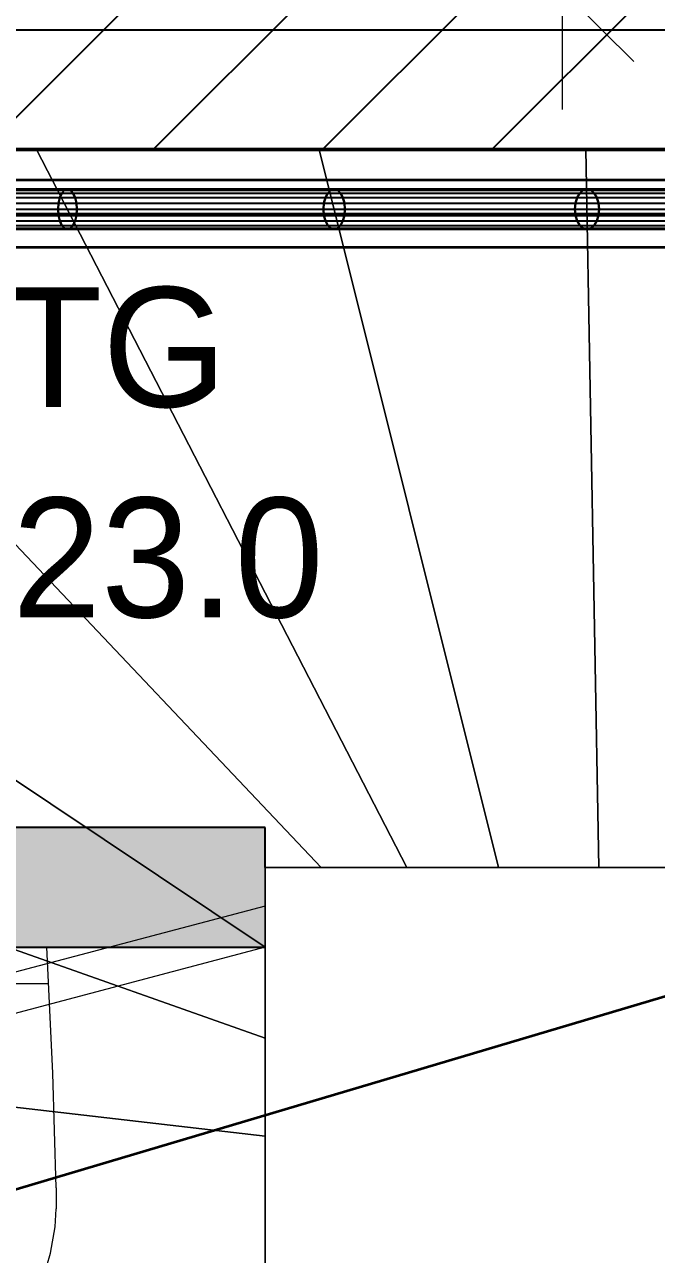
# Model space of a CAD drawing. Extents: x 0 to 756, y -25 to 420.
# Drawn here: x 272.58 to 288.41, y 89.38 to 120.21 of the extents above; entities that cross this region are included whole.
import ezdxf
from ezdxf.lldxf.tags import DXFTag

# ---------------------------------------------------------------- set-up
doc = ezdxf.new("R2010")
doc.units = 0
doc.layers.get('0').update_dxf_attribs({"lineweight": 25})
for name, color, linetype, lineweight, true_color in [('A_Geschossdecke', 7, 'Continuous', 25, 0x008080), ('Bolzen', 7, 'Continuous', 25, 0xcc0000), ('S_Kaltwasser', 3, 'Continuous', 35, 0x00ff00), ('S_Schmutzwasser', 7, 'Continuous', 35, 0x808040), ('S_Warmwasser', 1, 'fein_strichliert', 35, 0xff0000), ('S_Zirkulation', 7, 'fein_strichliert', 35, 0xff0080)]:
    doc.layers.add(name, color=color, linetype=linetype, lineweight=lineweight, true_color=true_color)
for name, color, linetype, lineweight in [('A_Innenwand', 7, 'Continuous', 25), ('Design', 7, 'Continuous', 18), ('S_Text', 7, 'Continuous', 35), ('Sanitär', 7, 'Continuous', 25), ('Standard', 7, 'Continuous', 25), ('Treppe', 7, 'Continuous', 13), ('Wand Holz nicht tragend', 7, 'Continuous', 13), ('Wand Holz tragend', 7, 'Continuous', 13)]:
    doc.layers.add(name, color=color, linetype=linetype, lineweight=lineweight)
doc.styles.get("Standard").update_dxf_attribs({"font": 'arial.ttf'})
tags = doc.linetypes.add('fein_strichliert', pattern=[4, 1, -2, 1]).pattern_tags.tags
tags[8:9] = [DXFTag(74, 4), DXFTag(75, 0), DXFTag(340, '0'), DXFTag(46, 0.0), DXFTag(50, 0.0), DXFTag(44, 0.0), DXFTag(45, 0.0)]
tags[6:7] = [DXFTag(74, 4), DXFTag(75, 0), DXFTag(340, '0'), DXFTag(46, 0.0), DXFTag(50, 0.0), DXFTag(44, 0.0), DXFTag(45, 0.0)]
tags[4:5] = [DXFTag(74, 4), DXFTag(75, 0), DXFTag(340, '0'), DXFTag(46, 0.0), DXFTag(50, 0.0), DXFTag(44, 0.0), DXFTag(45, 0.0)]

# ---------------------------------------------------------------- blocks, each defined once
blk = doc.blocks.new('Referenz-A01I5YBJIE')
at = {"layer": 'Bolzen', "color": 0, "lineweight": -2}
for p, q in [((278.607, 100.078), (260.607, 100.078)), ((278.607, 99.078), (278.607, 100.078)), ((260.607, 97.078), (278.607, 97.078))]:
    blk.add_line(p, q, dxfattribs=at)
at = {"layer": 'Design', "color": 0, "lineweight": -2}
for points in [[(273.135, 97.078), (269.661, 97.078), (269.661, 100.078)], [(273.135, 97.078), (273.135, 100.078), (269.661, 100.078)], [(273.135, 100.078), (269.661, 100.078), (273.135, 100.078)], [(278.607, 97.078), (273.135, 97.078), (273.135, 100.078)], [(278.607, 97.078), (278.607, 100.078), (273.135, 100.078)], [(278.607, 100.078), (273.135, 100.078), (278.607, 100.078)], [(269.661, 97.078), (273.135, 97.078), (269.661, 97.078)], [(278.607, 97.078), (278.607, 97.078), (273.135, 97.078)]]:
    blk.add_solid(points, dxfattribs=at)
at = {"layer": 'Sanitär', "color": 0, "lineweight": 13}
for p, q in [((266.079, 97.078), (273.135, 97.078)), ((273.288, 93.922), (273.135, 97.078)), ((273.179, 96.159), (271.245, 96.16)), ((273.368, 91.049), (273.288, 93.922)), ((273.368, 91.049), (273.367, 90.527)), ((273.346, 90.068), (273.367, 90.527)), ((273.23, 89.415), (273.346, 90.068)), ((273.047, 88.777), (273.23, 89.415))]:
    blk.add_line(p, q, dxfattribs=at)
at = {"layer": 'Standard', "color": 0, "lineweight": 18}
for p, q in [((286.048, 127.078), (286.048, 118.078)), ((284.248, 122.878), (287.848, 119.278))]:
    blk.add_line(p, q, dxfattribs=at)
at = {"layer": 'Standard', "color": 0, "lineweight": -2}
for p, q in [((264.272, 115.982), (273.515, 115.982)), ((264.327, 116.053), (273.58, 116.053)), ((273.653, 116.078), (264.389, 116.078)), ((264.451, 116.053), (273.726, 116.053)), ((264.506, 115.982), (273.791, 115.982)), ((273.515, 115.982), (273.463, 115.872)), ((273.463, 115.872), (273.515, 115.982)), ((273.58, 116.053), (273.515, 115.982)), ((273.515, 115.982), (273.58, 116.053)), ((273.515, 115.982), (280.177, 115.982)), ((273.653, 116.078), (273.58, 116.053)), ((273.58, 116.053), (273.653, 116.078)), ((273.58, 116.053), (280.252, 116.053)), ((280.335, 116.078), (273.653, 116.078)), ((273.653, 116.078), (273.726, 116.053)), ((273.726, 116.053), (273.653, 116.078)), ((273.726, 116.053), (280.419, 116.053)), ((273.726, 116.053), (273.791, 115.982)), ((273.791, 115.982), (273.726, 116.053)), ((273.791, 115.982), (280.494, 115.982)), ((273.791, 115.982), (273.843, 115.872)), ((273.843, 115.872), (273.791, 115.982)), ((280.177, 115.982), (280.117, 115.872)), ((280.117, 115.872), (280.177, 115.982)), ((280.252, 116.053), (280.177, 115.982)), ((280.177, 115.982), (280.252, 116.053)), ((280.177, 115.982), (286.494, 115.982)), ((280.335, 116.078), (280.252, 116.053)), ((280.252, 116.053), (280.335, 116.078)), ((280.252, 116.053), (286.579, 116.053)), ((286.673, 116.078), (280.335, 116.078)), ((280.335, 116.078), (280.419, 116.053)), ((280.419, 116.053), (280.335, 116.078)), ((280.419, 116.053), (286.767, 116.053)), ((280.419, 116.053), (280.494, 115.982)), ((280.494, 115.982), (280.419, 116.053)), ((280.494, 115.982), (286.852, 115.982)), ((280.494, 115.982), (280.553, 115.872)), ((280.553, 115.872), (280.494, 115.982)), ((286.494, 115.982), (286.426, 115.872)), ((286.426, 115.872), (286.494, 115.982)), ((286.579, 116.053), (286.494, 115.982)), ((286.494, 115.982), (286.579, 116.053)), ((286.494, 115.982), (291.21, 115.982)), ((286.673, 116.078), (286.579, 116.053)), ((286.579, 116.053), (286.673, 116.078)), ((286.579, 116.053), (291.304, 116.053)), ((291.407, 116.078), (286.673, 116.078)), ((286.673, 116.078), (286.767, 116.053)), ((286.767, 116.053), (286.673, 116.078)), ((286.767, 116.053), (291.511, 116.053)), ((286.767, 116.053), (286.852, 115.982)), ((286.852, 115.982), (286.767, 116.053)), ((286.852, 115.982), (291.604, 115.982)), ((286.852, 115.982), (286.92, 115.872)), ((286.92, 115.872), (286.852, 115.982)), ((264.199, 115.732), (273.429, 115.732)), ((264.228, 115.872), (273.463, 115.872)), ((264.551, 115.872), (273.843, 115.872)), ((264.579, 115.732), (273.876, 115.732)), ((273.429, 115.732), (273.418, 115.578)), ((273.418, 115.578), (273.429, 115.732)), ((273.463, 115.872), (273.429, 115.732)), ((273.429, 115.732), (273.463, 115.872)), ((273.429, 115.732), (280.079, 115.732)), ((273.463, 115.872), (280.117, 115.872)), ((273.843, 115.872), (280.553, 115.872)), ((273.843, 115.872), (273.876, 115.732)), ((273.876, 115.732), (273.843, 115.872)), ((273.876, 115.732), (280.592, 115.732)), ((273.876, 115.732), (273.888, 115.578)), ((273.888, 115.578), (273.876, 115.732)), ((280.079, 115.732), (280.066, 115.578)), ((280.066, 115.578), (280.079, 115.732)), ((280.117, 115.872), (280.079, 115.732)), ((280.079, 115.732), (280.117, 115.872)), ((280.079, 115.732), (286.383, 115.732)), ((280.117, 115.872), (286.426, 115.872)), ((280.553, 115.872), (286.92, 115.872)), ((280.553, 115.872), (280.592, 115.732)), ((280.592, 115.732), (280.553, 115.872)), ((280.592, 115.732), (286.963, 115.732)), ((280.592, 115.732), (280.605, 115.578)), ((280.605, 115.578), (280.592, 115.732)), ((286.383, 115.732), (286.368, 115.578)), ((286.368, 115.578), (286.383, 115.732)), ((286.426, 115.872), (286.383, 115.732)), ((286.383, 115.732), (286.426, 115.872)), ((286.383, 115.732), (291.088, 115.732)), ((286.426, 115.872), (291.136, 115.872)), ((286.92, 115.872), (291.678, 115.872)), ((286.92, 115.872), (286.963, 115.732)), ((286.963, 115.732), (286.92, 115.872)), ((286.963, 115.732), (291.726, 115.732)), ((286.963, 115.732), (286.978, 115.578)), ((286.978, 115.578), (286.963, 115.732)), ((264.189, 115.578), (273.418, 115.578)), ((264.199, 115.423), (273.429, 115.423)), ((264.579, 115.423), (273.876, 115.423)), ((264.589, 115.578), (273.888, 115.578)), ((273.418, 115.578), (273.429, 115.423)), ((273.418, 115.578), (280.066, 115.578)), ((273.429, 115.423), (273.418, 115.578)), ((273.429, 115.423), (273.463, 115.284)), ((273.429, 115.423), (280.079, 115.423)), ((273.463, 115.284), (273.429, 115.423)), ((273.876, 115.423), (273.843, 115.284)), ((273.843, 115.284), (273.876, 115.423)), ((273.888, 115.578), (273.876, 115.423)), ((273.876, 115.423), (273.888, 115.578)), ((273.876, 115.423), (280.592, 115.423)), ((273.888, 115.578), (280.605, 115.578)), ((280.066, 115.578), (280.079, 115.423)), ((280.066, 115.578), (286.368, 115.578)), ((280.079, 115.423), (280.066, 115.578)), ((280.079, 115.423), (280.117, 115.284)), ((280.079, 115.423), (286.383, 115.423)), ((280.117, 115.284), (280.079, 115.423)), ((280.592, 115.423), (280.553, 115.284)), ((280.553, 115.284), (280.592, 115.423)), ((280.605, 115.578), (280.592, 115.423)), ((280.592, 115.423), (280.605, 115.578)), ((280.592, 115.423), (286.963, 115.423)), ((280.605, 115.578), (286.978, 115.578)), ((286.368, 115.578), (286.383, 115.423)), ((286.368, 115.578), (291.072, 115.578)), ((286.383, 115.423), (286.368, 115.578)), ((286.383, 115.423), (286.426, 115.284)), ((286.383, 115.423), (291.088, 115.423)), ((286.426, 115.284), (286.383, 115.423)), ((286.963, 115.423), (286.92, 115.284)), ((286.92, 115.284), (286.963, 115.423)), ((286.978, 115.578), (286.963, 115.423)), ((286.963, 115.423), (286.978, 115.578)), ((286.963, 115.423), (291.726, 115.423)), ((286.978, 115.578), (291.742, 115.578)), ((264.228, 115.284), (273.463, 115.284)), ((264.272, 115.173), (273.515, 115.173)), ((264.327, 115.102), (273.58, 115.102)), ((264.389, 115.078), (273.653, 115.078)), ((264.451, 115.102), (273.726, 115.102)), ((264.506, 115.173), (273.791, 115.173)), ((264.551, 115.284), (273.843, 115.284)), ((273.463, 115.284), (273.515, 115.173)), ((273.463, 115.284), (280.117, 115.284)), ((273.515, 115.173), (273.463, 115.284)), ((273.515, 115.173), (273.58, 115.102)), ((273.515, 115.173), (280.177, 115.173)), ((273.58, 115.102), (273.515, 115.173)), ((273.58, 115.102), (273.653, 115.078)), ((273.58, 115.102), (280.252, 115.102)), ((273.653, 115.078), (273.58, 115.102)), ((273.726, 115.102), (273.653, 115.078)), ((273.653, 115.078), (273.726, 115.102)), ((273.653, 115.078), (280.335, 115.078)), ((273.791, 115.173), (273.726, 115.102)), ((273.726, 115.102), (273.791, 115.173)), ((273.726, 115.102), (280.419, 115.102)), ((273.843, 115.284), (273.791, 115.173)), ((273.791, 115.173), (273.843, 115.284)), ((273.791, 115.173), (280.494, 115.173)), ((273.843, 115.284), (280.553, 115.284)), ((280.117, 115.284), (280.177, 115.173)), ((280.117, 115.284), (286.426, 115.284)), ((280.177, 115.173), (280.117, 115.284)), ((280.177, 115.173), (280.252, 115.102)), ((280.177, 115.173), (286.494, 115.173)), ((280.252, 115.102), (280.177, 115.173)), ((280.252, 115.102), (280.335, 115.078)), ((280.252, 115.102), (286.579, 115.102)), ((280.335, 115.078), (280.252, 115.102)), ((280.419, 115.102), (280.335, 115.078)), ((280.335, 115.078), (280.419, 115.102)), ((280.335, 115.078), (286.673, 115.078)), ((280.494, 115.173), (280.419, 115.102)), ((280.419, 115.102), (280.494, 115.173)), ((280.419, 115.102), (286.767, 115.102)), ((280.553, 115.284), (280.494, 115.173)), ((280.494, 115.173), (280.553, 115.284)), ((280.494, 115.173), (286.852, 115.173)), ((280.553, 115.284), (286.92, 115.284)), ((286.426, 115.284), (286.494, 115.173)), ((286.426, 115.284), (291.136, 115.284)), ((286.494, 115.173), (286.426, 115.284)), ((286.494, 115.173), (286.579, 115.102)), ((286.494, 115.173), (291.21, 115.173)), ((286.579, 115.102), (286.494, 115.173)), ((286.579, 115.102), (286.673, 115.078)), ((286.579, 115.102), (291.304, 115.102)), ((286.673, 115.078), (286.579, 115.102)), ((286.767, 115.102), (286.673, 115.078)), ((286.673, 115.078), (286.767, 115.102)), ((286.673, 115.078), (291.407, 115.078)), ((286.852, 115.173), (286.767, 115.102)), ((286.767, 115.102), (286.852, 115.173)), ((286.767, 115.102), (291.511, 115.102)), ((286.92, 115.284), (286.852, 115.173)), ((286.852, 115.173), (286.92, 115.284)), ((286.852, 115.173), (291.604, 115.173)), ((286.92, 115.284), (291.678, 115.284))]:
    blk.add_line(p, q, dxfattribs=at)
at = {"layer": 'Standard', "color": 0, "lineweight": 13}
for p, q in [((278.604, 30.521), (278.604, 99.078)), ((278.604, 99.078), (300.607, 99.078))]:
    blk.add_line(p, q, dxfattribs=at)
at = {"layer": 'Treppe', "color": 0}
for p, q in [((280.007, 99.078), (262.969, 117.078)), ((262.969, 117.078), (280.007, 99.078)), ((262.969, 117.078), (280.007, 99.078)), ((272.88, 117.078), (262.969, 117.078)), ((280.007, 99.078), (262.969, 117.078)), ((262.969, 117.078), (272.88, 117.078)), ((282.156, 99.078), (272.88, 117.078)), ((272.88, 117.078), (282.156, 99.078)), ((272.88, 117.078), (272.88, 117.078)), ((272.88, 117.078), (282.156, 99.078)), ((279.961, 117.078), (272.88, 117.078)), ((282.156, 99.078), (272.88, 117.078)), ((272.88, 117.078), (279.961, 117.078)), ((272.88, 117.078), (272.88, 117.078)), ((284.454, 99.078), (279.961, 117.078)), ((279.961, 117.078), (284.454, 99.078)), ((279.961, 117.078), (279.961, 117.078)), ((279.961, 117.078), (284.454, 99.078)), ((286.646, 117.078), (279.961, 117.078)), ((284.454, 99.078), (279.961, 117.078)), ((279.961, 117.078), (286.646, 117.078)), ((279.961, 117.078), (279.961, 117.078)), ((286.968, 99.078), (286.646, 117.078)), ((286.646, 117.078), (286.968, 99.078)), ((286.646, 117.078), (286.646, 117.078)), ((286.646, 117.078), (286.968, 99.078)), ((291.407, 117.078), (286.646, 117.078)), ((286.968, 99.078), (286.646, 117.078)), ((286.646, 117.078), (291.407, 117.078)), ((286.646, 117.078), (286.646, 117.078)), ((278.607, 97.078), (260.607, 109.129)), ((260.607, 109.129), (278.607, 97.078)), ((260.607, 109.129), (278.607, 97.078)), ((278.607, 97.078), (260.607, 109.129)), ((278.607, 94.8), (260.607, 101.172)), ((260.607, 101.172), (278.607, 94.8)), ((260.607, 101.172), (278.607, 94.8)), ((278.607, 94.8), (260.607, 101.172)), ((278.607, 99.078), (280.007, 99.078)), ((278.607, 97.078), (278.607, 99.078)), ((280.007, 99.078), (278.607, 99.078)), ((278.607, 99.078), (278.607, 97.078)), ((278.607, 99.078), (278.607, 99.078)), ((280.007, 99.078), (280.007, 99.078)), ((280.007, 99.078), (282.156, 99.078)), ((282.156, 99.078), (280.007, 99.078)), ((280.007, 99.078), (280.007, 99.078)), ((282.156, 99.078), (282.156, 99.078)), ((282.156, 99.078), (284.454, 99.078)), ((284.454, 99.078), (282.156, 99.078)), ((282.156, 99.078), (282.156, 99.078)), ((284.454, 99.078), (284.454, 99.078)), ((284.454, 99.078), (286.968, 99.078)), ((286.968, 99.078), (284.454, 99.078)), ((284.454, 99.078), (284.454, 99.078)), ((286.968, 99.078), (286.968, 99.078)), ((286.968, 99.078), (291.407, 99.078)), ((291.407, 99.078), (286.968, 99.078)), ((286.968, 99.078), (286.968, 99.078)), ((278.607, 98.112), (260.607, 93.359)), ((278.607, 97.078), (260.607, 92.325)), ((278.607, 94.8), (278.607, 97.078)), ((278.607, 97.078), (278.607, 94.8)), ((278.607, 97.078), (278.607, 97.078)), ((278.607, 97.078), (278.607, 97.078)), ((278.607, 92.346), (278.607, 94.8)), ((278.607, 94.8), (278.607, 92.346)), ((278.607, 94.8), (278.607, 94.8)), ((278.607, 94.8), (278.607, 94.8)), ((278.607, 92.346), (260.607, 94.426)), ((260.607, 94.426), (278.607, 92.346)), ((260.607, 94.426), (278.607, 92.346)), ((278.607, 92.346), (260.607, 94.426)), ((278.607, 88.786), (278.607, 92.346)), ((278.607, 92.346), (278.607, 88.786)), ((278.607, 92.346), (278.607, 92.346)), ((278.607, 92.346), (278.607, 92.346))]:
    blk.add_line(p, q, dxfattribs=at)
at = {"layer": 'Wand Holz nicht tragend', "color": 0, "lineweight": 50}
for p, q in [((216.607, 117.078), (296.607, 117.078)), ((296.607, 117.078), (216.607, 117.078))]:
    blk.add_line(p, q, dxfattribs=at)
at = {"layer": 'Wand Holz tragend', "color": 0, "lineweight": -2, "char_height": 3, "attachment_point": 1}
for s, insert in [('{\\fPosterama Text Light;STG}', (269.402, 113.625)), ('{\\fPosterama Text Light;19.9/23.0}', (263.343, 108.349))]:
    blk.add_mtext(s, dxfattribs=dict(at, insert=insert))
blk = doc.blocks.new('Wand-A01I5YCXIE', base_point=(216.607, 117.078))
at = {"color": 0, "lineweight": -2}
for p, q in [((275.561, 121.078), (271.561, 117.078)), ((279.804, 121.078), (275.804, 117.078)), ((284.047, 121.078), (280.047, 117.078)), ((288.289, 121.078), (284.289, 117.078))]:
    blk.add_line(p, q, dxfattribs=at)
at = {"color": 0, "linetype": 'ByBlock', "lineweight": -2, "ltscale": 0.25}
blk.add_line((300.607, 117.078), (260.607, 117.078), dxfattribs=at)
blk = doc.blocks.new('Geschossdecke-A01I5YL5IE', base_point=(119.607, 24.521))
at = {"color": 0, "linetype": 'ByBlock', "lineweight": -2, "ltscale": 0.25}
blk.add_line((219.607, 120.078), (297.607, 120.078), dxfattribs=at)
blk = doc.blocks.new('Verbundrohr (Stange)-A01I5YOBIE', base_point=(261.803, 56.935))
at = {"color": 0, "linetype": 'ByBlock', "lineweight": -2, "ltscale": 0.35}
blk.add_line((303.956, 116.065), (261.803, 116.065), dxfattribs=at)
blk = doc.blocks.new('Verbundrohr (Stange)-A01I5YODIE', base_point=(262.138, 56.935))
at = {"color": 0, "linetype": 'ByBlock', "lineweight": -2, "ltscale": 0.35}
blk.add_line((305.677, 114.618), (262.138, 114.618), dxfattribs=at)
blk = doc.blocks.new('Abwasserleitung-A01I5YOZIE', base_point=(261.376, 56.977))
at = {"color": 0, "linetype": 'ByBlock', "lineweight": -2, "ltscale": 0.35}
blk.add_line((301.995, 116.305), (263.231, 116.305), dxfattribs=at)
blk = doc.blocks.new('Teilstrecke-A01I5YP7IE', base_point=(263.189, 57.487))
at = {"color": 0, "linetype": 'ByBlock', "lineweight": -2, "ltscale": 0.35}
blk.add_line((304.776, 115.456), (263.189, 115.456), dxfattribs=at)

msp = doc.modelspace()

# ---------------------------------------------------------------- linework, layer by layer
at = {"layer": 'S_Text', "color": 1, "ltscale": 0.35, "true_color": 0xff0000}
msp.add_line((290.818, 96.5), (269.607, 90.184), dxfattribs=at)

# ---------------------------------------------------------------- block references
at = {"color": 8, "lineweight": 25, "ltscale": 0.25, "true_color": 0x808080}
msp.add_blockref('Referenz-A01I5YBJIE', (0, 0), dxfattribs=at)
at = {"layer": 'A_Geschossdecke', "ltscale": 0.25}
msp.add_blockref('Geschossdecke-A01I5YL5IE', (119.607, 24.521), dxfattribs=at)
at = {"layer": 'A_Innenwand', "ltscale": 0.25}
msp.add_blockref('Wand-A01I5YCXIE', (216.607, 117.078), dxfattribs=at)
at = {"layer": 'S_Kaltwasser', "ltscale": 0.35}
msp.add_blockref('Teilstrecke-A01I5YP7IE', (263.189, 57.487), dxfattribs=at)
at = {"layer": 'S_Schmutzwasser', "ltscale": 0.35}
msp.add_blockref('Abwasserleitung-A01I5YOZIE', (261.376, 56.977), dxfattribs=at)
at = {"layer": 'S_Warmwasser', "ltscale": 0.35}
msp.add_blockref('Verbundrohr (Stange)-A01I5YODIE', (262.138, 56.935), dxfattribs=at)
at = {"layer": 'S_Zirkulation', "ltscale": 0.35}
msp.add_blockref('Verbundrohr (Stange)-A01I5YOBIE', (261.803, 56.935), dxfattribs=at)

doc.saveas('drawing.dxf')
